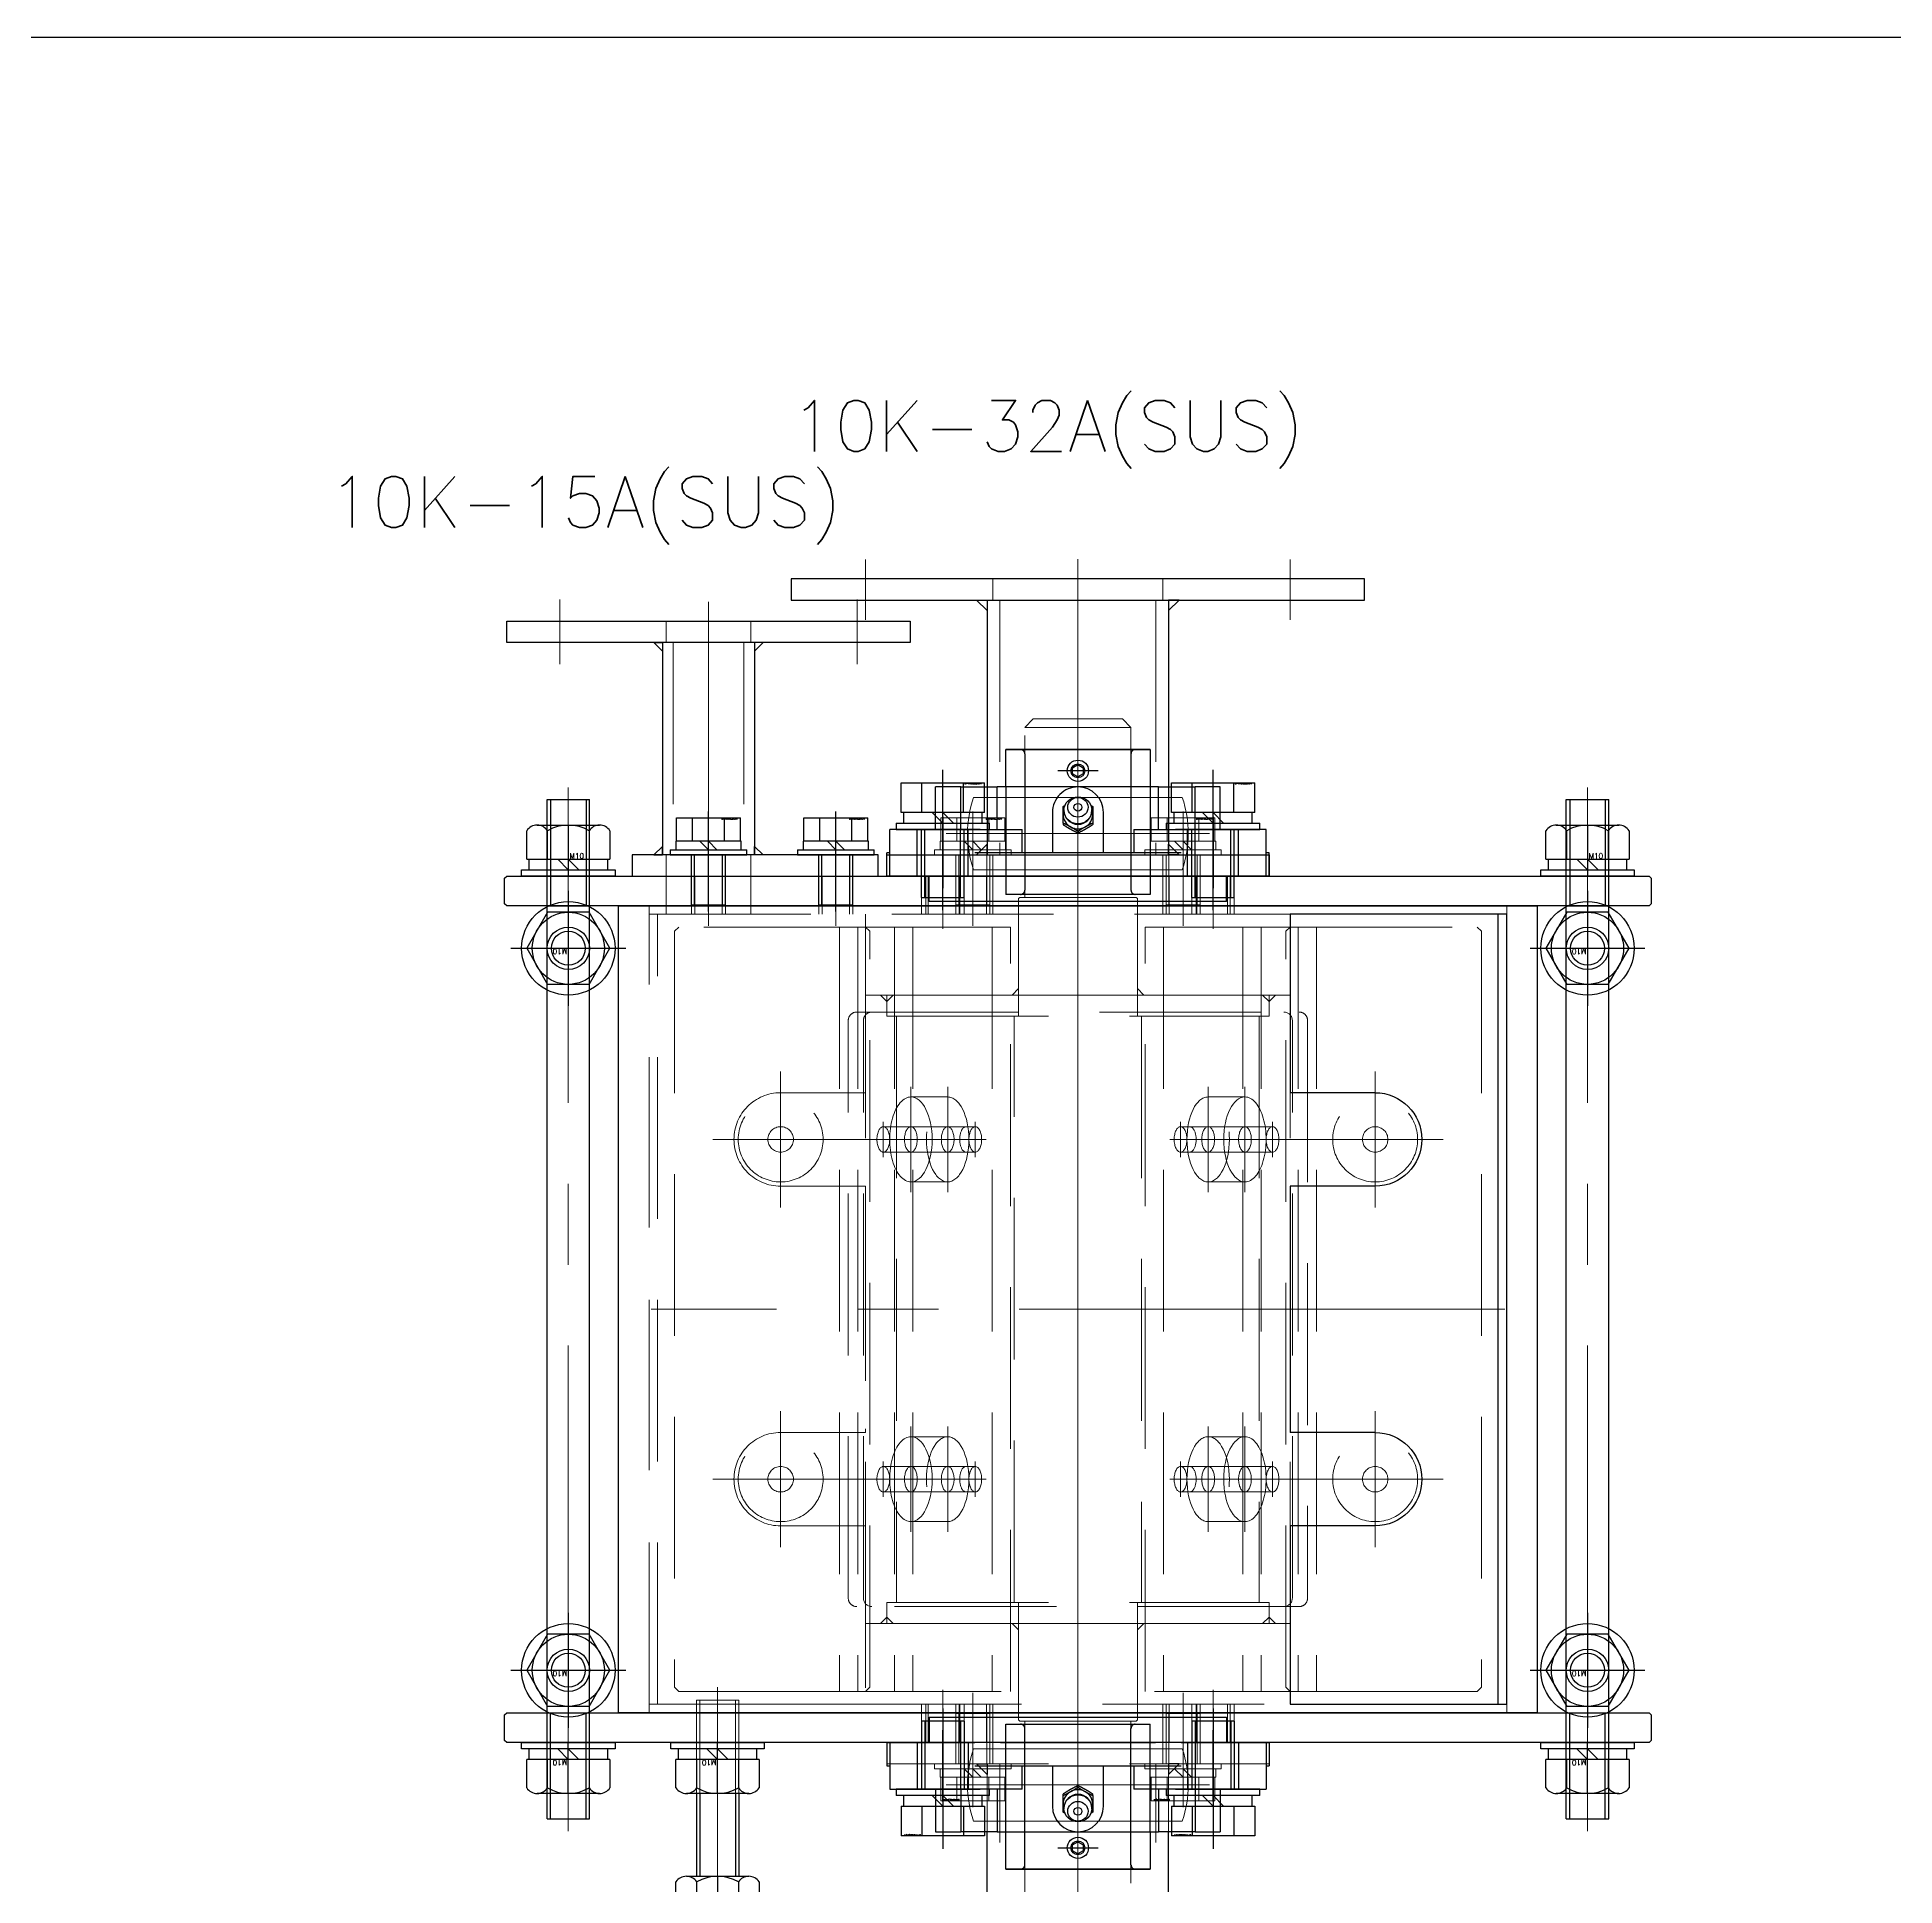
# Model space of a CAD drawing. Header units: millimetres. Extents: x -16130 to 36813, y -8099 to 27484.
# Drawn here: x 19559.9 to 19997.3, y 16337.1 to 16772.4 of the extents above; entities that cross this region are included whole.
import ezdxf

# ---------------------------------------------------------------- set-up
doc = ezdxf.new("R2010")
doc.units = ezdxf.units.MM
doc.header["$LTSCALE"] = 6
doc.linetypes.add('CENTER2', pattern=[28.575, 19.05, -3.175, 3.175, -3.175])
doc.linetypes.add('HIDDEN', pattern=[9.525, 6.35, -3.175])
for name, color, linetype, lineweight in [('01_NORMAL', 7, 'Continuous', 25), ('04_HIDDEN', 2, 'HIDDEN', 13), ('05_CENTER', 4, 'CENTER2', 13), ('07_TEXT', 3, 'Continuous', 13)]:
    doc.layers.add(name, color=color, linetype=linetype, lineweight=lineweight)
doc.layers.add('10_DRAFT', color=8, linetype='Continuous', lineweight=0, plot=False)
doc.layers.add('HIDDEN', color=3, linetype='HIDDEN')
doc.styles.add('KSS_TXT', font='txt.shx', dxfattribs={"bigfont": 'extfont2.shx'})
doc.styles.add('KSS_TXT_L', font='txt.shx', dxfattribs={"height": 3, "bigfont": 'extfont2.shx'})

# ---------------------------------------------------------------- blocks, each defined once
blk = doc.blocks.new('A$C4DD551DB_1_1_1')
at = {"color": 0}
for p, q in [((-50.5, 68), (-50.5, -68)), ((50.5, 68), (50.5, -68))]:
    blk.add_line(p, q, dxfattribs=at)
blk.add_lwpolyline([(52.08, -70), (-52.08, -70, -0.414214), (-54.08, -68), (-54.08, 68, -0.414214), (-52.08, 70), (52.08, 70, -0.414214), (54.08, 68), (54.08, -68, -0.414214)], format="xyb", close=True, dxfattribs=at)
for centre, start, end in [((-48.5, 68), 90, 180), ((48.5, 68), 0, 90), ((-48.5, -68), 180, 270), ((48.5, -68), 270, 0)]:
    blk.add_arc(centre, 2, start, end, dxfattribs=at)
at = {"layer": '01_NORMAL'}
blk.add_lwpolyline([(-108.15, 95), (108.15, 95), (108.15, -95), (-108.15, -95)], close=True, dxfattribs=at)
at = {"layer": '04_HIDDEN'}
for p, q in [((-101, 95), (-101, -95)), ((101, 95), (101, -95))]:
    blk.add_line(p, q, dxfattribs=at)
at = {"layer": '10_DRAFT'}
for p, q in [((0, 95), (0, -95)), ((4.06, 0), (-4.06, 0))]:
    blk.add_line(p, q, dxfattribs=at)
blk = doc.blocks.new('A$C6DB7488B_1_1_1')
at = {"color": 0}
for p, q in [((-160, 94), (-159, 95)), ((-160, 50), (-160, 94)), ((-159, 95), (19, 95)), ((19, 95), (20, 94)), ((20, 94), (20, 50)), ((-160, 51.83), (20, 51.83)), ((-160, 43.17), (20, 43.17)), ((-160, 38.84), (20, 38.84)), ((-113, 26.3), (-113, 24.17)), ((-107, 26.3), (-107, 24.17)), ((-33, 26.3), (-33, 24.17)), ((-27, 26.3), (-27, 24.17)), ((-144, 15.84), (-144, -15.84)), ((4, 15.84), (4, -15.84)), ((-207, 12.5), (-207, -12.5)), ((152, 12.5), (27, 12.5)), ((154, 10.5), (152, 12.5)), ((152, 12.5), (152, -12.5)), ((154, -10.5), (154, 10.5)), ((154, 4), (87, 4)), ((154, -4), (87, -4)), ((27, -12.5), (152, -12.5)), ((152, -12.5), (154, -10.5)), ((-113, -26.3), (-113, -24.17)), ((-107, -26.3), (-107, -24.17)), ((-33, -26.3), (-33, -24.17)), ((-27, -26.3), (-27, -24.17)), ((-160, -38.84), (20, -38.84)), ((-160, -43.17), (20, -43.17)), ((-160, -50), (-160, -94)), ((-160, -51.83), (20, -51.83)), ((20, -94), (20, -50)), ((-160, -94), (-159, -95)), ((-159, -95), (19, -95)), ((19, -95), (20, -94))]:
    blk.add_line(p, q, dxfattribs=at)
for points in [[(20, 15.84), (-160, 15.84), (-160, 56.16), (20, 56.16)], [(20, -15.84), (-160, -15.84), (-160, -56.16), (20, -56.16)]]:
    blk.add_lwpolyline(points, close=True, dxfattribs=at)
at = {"color": 3}
for points in [[(-144, 45), (-142.5, 45), (-144, 46.5), (-144, 46.5)], [(-144, 45), (-142.5, 45), (-144, 43.5), (-144, 43.5)], [(4, 45), (2.5, 45), (4, 46.5), (4, 46.5)], [(4, 45), (2.5, 45), (4, 43.5), (4, 43.5)], [(-144, 14), (-145.5, 14), (-144, 15.5), (-144, 15.5)], [(4, 14), (5.5, 14), (4, 15.5), (4, 15.5)], [(-144, -14), (-145.5, -14), (-144, -15.5), (-144, -15.5)], [(4, -14), (5.5, -14), (4, -15.5), (4, -15.5)], [(-144, -45), (-142.5, -45), (-144, -43.5), (-144, -43.5)], [(4, -45), (2.5, -45), (4, -43.5), (4, -43.5)], [(-144, -45), (-142.5, -45), (-144, -46.5), (-144, -46.5)], [(4, -45), (2.5, -45), (4, -46.5), (4, -46.5)]]:
    blk.add_lwpolyline(points, close=True, dxfattribs=at)
at = {"color": 0}
for points in [[(-144, 14), (-166.7, 14), (-167, 13.7), (-167, -13.7), (-166.7, -14), (-144, -14)], [(4, 14), (26.7, 14), (27, 13.7), (27, -13.7), (26.7, -14), (4, -14)], [(-167, 12.5), (-207, 12.5), (-209, 10.5), (-209, -10.5), (-207, -12.5), (-167, -12.5)]]:
    blk.add_lwpolyline(points, dxfattribs=at)
for centre in [(-110, 70), (-30, 70), (-110, -70), (-30, -70)]:
    blk.add_circle(centre, 3, dxfattribs=at)
blk.add_arc((87, 0), 4, 90, 270, dxfattribs=at)
at = {"color": 0, "extrusion": (0, 0, -1)}
for centre, major_axis in [((-110, 26.34), (3, 0)), ((-30, -26.34), (-3, 0))]:
    blk.add_ellipse(centre, major_axis=major_axis, ratio=0.500003, start_param=3.113199, end_param=6.311671, dxfattribs=at)
at = {"color": 0}
for centre, major_axis in [((-30, 26.34), (-3, 0)), ((-110, -26.34), (3, 0))]:
    blk.add_ellipse(centre, major_axis=major_axis, ratio=0.500003, start_param=3.113199, end_param=6.311671, dxfattribs=at)
at = {"color": 0, "extrusion": (0, 0, -1)}
for centre, major_axis in [((-110, 24.17), (3, 0)), ((-30, -24.17), (-3, 0))]:
    blk.add_ellipse(centre, major_axis=major_axis, ratio=0.500003, dxfattribs=at)
at = {"color": 0}
for centre, major_axis in [((-30, 24.17), (-3, 0)), ((-110, -24.17), (3, 0))]:
    blk.add_ellipse(centre, major_axis=major_axis, ratio=0.500003, dxfattribs=at)
at = {"layer": '04_HIDDEN'}
for p, q in [((-159, 49), (-160, 50)), ((19, 49), (-159, 49)), ((4, 50), (-144, 50)), ((-144, 50), (-144, 49)), ((-144, 49), (-144, 15.84)), ((4, 50), (4, 49)), ((4, 49), (4, 15.84)), ((20, 50), (19, 49)), ((-144, 45), (-139, 45)), ((-139, 45), (-139, -45)), ((-113, 26.3), (-113, 45.83)), ((-107, 26.3), (-107, 45.83)), ((-33, 26.3), (-33, 45.83)), ((-27, 26.3), (-27, 45.83)), ((-1, 45), (-1, -45)), ((4, 45), (-1, 45)), ((-139, 42.7), (-1, 42.7)), ((-120, 30.67), (-120, 39.33)), ((-100, 30.67), (-100, 39.33)), ((-40, 30.67), (-40, 39.33)), ((-20, 30.67), (-20, 39.33)), ((-160, 20.17), (20, 20.17)), ((-144, 14), (-139, 14)), ((4, 14), (-1, 14)), ((154, 5), (134, 5)), ((134, -5), (134, 5)), ((129, 4), (126.69, 0)), ((126.69, 0), (129, -4)), ((129, -4), (129, 4)), ((154, 4), (129, 4)), ((154, -4), (129, -4)), ((154, -5), (134, -5)), ((-144, -14), (-139, -14)), ((-144, -49), (-144, -15.84)), ((4, -14), (-1, -14)), ((4, -49), (4, -15.84)), ((-160, -20.17), (20, -20.17)), ((-113, -26.3), (-113, -45.83)), ((-107, -26.3), (-107, -45.83)), ((-33, -26.3), (-33, -45.83)), ((-27, -26.3), (-27, -45.83)), ((-120, -30.67), (-120, -39.33)), ((-100, -30.67), (-100, -39.33)), ((-40, -30.67), (-40, -39.33)), ((-20, -30.67), (-20, -39.33)), ((-139, -42.7), (-1, -42.7)), ((-144, -45), (-139, -45)), ((4, -45), (-1, -45)), ((-159, -49), (-160, -50)), ((19, -49), (-159, -49)), ((-144, -50), (-144, -49)), ((4, -50), (-144, -50)), ((4, -50), (4, -49)), ((20, -50), (19, -49))]:
    blk.add_line(p, q, dxfattribs=at)
for points in [[(-1, 15), (-139, 15)], [(-139, -15), (-1, -15)]]:
    blk.add_lwpolyline(points, dxfattribs=at)
for centre in [(-110, 70), (-30, 70), (-110, -70), (-30, -70)]:
    blk.add_circle(centre, 10, dxfattribs=at)
for centre in [(-110, 39.33), (-30, 39.33)]:
    blk.add_ellipse(centre, major_axis=(10, 0), ratio=0.5, start_param=0, end_param=3.141593, dxfattribs=at)
at = {"layer": '04_HIDDEN', "extrusion": (0, 0, -1)}
for centre, major_axis, ratio in [((-110, 45.83), (3, 0), 0.500003), ((-110, 39.33), (3, 0), 0.500003), ((-110, 30.67), (-10, 0), 0.5), ((-110, 30.67), (3, 0), 0.500003), ((-30, -30.67), (10, 0), 0.5), ((-30, -30.67), (-3, 0), 0.500003), ((-30, -39.33), (-3, 0), 0.500003), ((-30, -45.83), (-3, 0), 0.500003)]:
    blk.add_ellipse(centre, major_axis=major_axis, ratio=ratio, dxfattribs=at)
at = {"layer": '04_HIDDEN'}
for centre, major_axis, ratio in [((-30, 45.83), (-3, 0), 0.500003), ((-30, 39.33), (-3, 0), 0.500003), ((-30, 30.67), (10, 0), 0.5), ((-30, 30.67), (-3, 0), 0.500003), ((-110, -30.67), (-10, 0), 0.5), ((-110, -30.67), (3, 0), 0.500003), ((-110, -39.33), (3, 0), 0.500003), ((-110, -45.83), (3, 0), 0.500003)]:
    blk.add_ellipse(centre, major_axis=major_axis, ratio=ratio, dxfattribs=at)
at = {"layer": '04_HIDDEN', "extrusion": (0, 0, -1)}
for centre in [(-110, -39.33), (-30, -39.33)]:
    blk.add_ellipse(centre, major_axis=(10, 0), ratio=0.5, start_param=0, end_param=3.141593, dxfattribs=at)
at = {"layer": '05_CENTER'}
for p, q in [((-70, -100.5), (-70, 100.5)), ((-110, 57), (-110, 83)), ((-30, 57), (-30, 83)), ((-123, 70), (-97, 70)), ((-17, 70), (-43, 70)), ((-110, 48.3), (-110, 21.62)), ((-30, 48.3), (-30, 21.62)), ((-105.82, 45.83), (-114.18, 45.83)), ((-34.18, 45.83), (-25.82, 45.83)), ((-97.59, 39.33), (-122.41, 39.33)), ((-42.41, 39.33), (-17.59, 39.33)), ((-97.59, 30.67), (-122.41, 30.67)), ((-42.41, 30.67), (-17.59, 30.67)), ((-105.82, 24.17), (-114.18, 24.17)), ((-34.18, 24.17), (-25.82, 24.17)), ((156.79, 0), (-212.93, 0)), ((-110, -48.3), (-110, -21.62)), ((-30, -48.3), (-30, -21.62)), ((-105.82, -24.17), (-114.18, -24.17)), ((-34.18, -24.17), (-25.82, -24.17)), ((-97.59, -30.67), (-122.41, -30.67)), ((-42.41, -30.67), (-17.59, -30.67)), ((-97.59, -39.33), (-122.41, -39.33)), ((-42.41, -39.33), (-17.59, -39.33)), ((-105.82, -45.83), (-114.18, -45.83)), ((-34.18, -45.83), (-25.82, -45.83)), ((-110, -57), (-110, -83)), ((-30, -57), (-30, -83)), ((-123, -70), (-97, -70)), ((-17, -70), (-43, -70))]:
    blk.add_line(p, q, dxfattribs=at)
at = {"layer": '10_DRAFT'}
for centre in [(-110, 39.33), (-30, 39.33)]:
    blk.add_ellipse(centre, major_axis=(10, 0), ratio=0.5, start_param=3.141593, end_param=6.283185, dxfattribs=at)
at = {"layer": '10_DRAFT', "extrusion": (0, 0, -1)}
for centre in [(-110, -39.33), (-30, -39.33)]:
    blk.add_ellipse(centre, major_axis=(10, 0), ratio=0.5, start_param=3.141593, end_param=6.283185, dxfattribs=at)
blk = doc.blocks.new('MUCFC205c')
at = {"color": 0}
for p, q in [((-35, 6), (35, 6)), ((-35, 6), (-35, 0)), ((35, 6), (35, 0)), ((-44.32, 0), (-24.31, 0)), ((-18.27, 0), (-24.31, 0)), ((-18.27, 0), (18.27, 0)), ((24.31, 0), (18.27, 0)), ((24.31, 0), (44.32, 0)), ((-45, 0), (-44.32, 0)), ((-45, 0), (-45, -5.5)), ((-44.32, 0), (-44.32, -11)), ((44.32, 0), (45, 0)), ((44.32, 0), (44.32, -11)), ((45, 0), (45, -5.5)), ((-45, -5.5), (-44.32, -5.5)), ((-24.31, -5.5), (-18.27, -5.5)), ((-18.27, -5.5), (18.27, -5.5)), ((-13.14, -11), (-13.14, -5.5)), ((-6, -5.5), (-6, -15)), ((6, -15), (6, -5.5)), ((13.14, -5.5), (13.14, -11)), ((18.27, -5.5), (24.31, -5.5)), ((44.32, -5.5), (45, -5.5)), ((-44.32, -11), (-22.98, -11)), ((-33.5, -11), (-33.5, -21)), ((-27.59, -11), (-27.59, -21)), ((-13.14, -11), (-22.98, -11)), ((-19, -11), (-19, -21)), ((-3.5, -12.48), (-3.5, -12.13)), ((0, -10.53), (0, -10.18)), ((3.5, -12.48), (3.5, -12.13)), ((22.98, -11), (13.14, -11)), ((19, -11), (19, -21)), ((22.98, -11), (44.32, -11)), ((27.59, -11), (27.59, -21)), ((33.5, -11), (33.5, -21)), ((-33.5, -21), (-27.59, -21)), ((-19, -21), (-27.59, -21)), ((-19, -21), (0, -21)), ((-17, -29.8), (-17, -21)), ((0, -21), (19, -21)), ((17, -21), (17, -29.8)), ((27.59, -21), (19, -21)), ((27.59, -21), (33.5, -21)), ((-1.25, -24.08), (0, -23.36)), ((-1.25, -25.52), (-1.25, -24.08)), ((0, -26.24), (-1.25, -25.52)), ((0, -23.36), (1.25, -24.08)), ((1.25, -25.52), (0, -26.24)), ((1.25, -24.08), (1.25, -25.52)), ((17, -29.8), (-17, -29.8)), ((-17, -29.8), (17, -29.8))]:
    blk.add_line(p, q, dxfattribs=at)
at = {"color": 0, "linetype": 'CENTER2'}
for p, q in [((-31.82, -13.93), (-31.82, 2.87)), ((31.82, -13.93), (31.82, 2.87)), ((-4.75, -24.8), (4.75, -24.8))]:
    blk.add_line(p, q, dxfattribs=at)
at = {"color": 0}
for radius in [2.5, 1.63]:
    blk.add_circle((0, -24.8), radius, dxfattribs=at)
at = {"color": 0, "linetype": 'HIDDEN'}
for centre, start, end in [((-13.5, 3.3), 0, 90), ((13.5, 3.3), 90, 180), ((-13.5, -28.8), 270, 0), ((13.5, -28.8), 180, 270)]:
    blk.add_arc(centre, 1, start, end, dxfattribs=at)
at = {"color": 0}
for centre, radius, start, end in [((0, -15.5), 3.3, 0, 180), ((0, -15), 6, 180, 270), ((0, -15), 6, 270, 0)]:
    blk.add_arc(centre, radius, start, end, dxfattribs=at)
for major_axis, start_param, end_param in [((-3.5, 0), 5.235988, 6.283185), ((-3.5, 0), 4.18879, 5.235988), ((3.5, 0), 0, 1.047198), ((-3.5, 0), 0, 0.342953), ((3.5, 0), 5.940232, 6.283185)]:
    blk.add_ellipse((0, -14.52), major_axis=major_axis, ratio=0.965926, start_param=start_param, end_param=end_param, dxfattribs=at)
for centre, major_axis in [((0, -15.5), (-3.3, 0)), ((0, -16.2), (-2.4, 0)), ((0, -16.2), (-0.929, 0))]:
    blk.add_ellipse(centre, major_axis=major_axis, ratio=0.965926, dxfattribs=at)
for points, weights in [([(-1.75, -11.07), (-2.56, -11.53), (-3.5, -12.13)], [1, 1.07194812406, 1.06657306684]), ([(-3.5, -12.48), (-2.56, -12.04), (-1.75, -11.59)], [1.06657306684, 1.07194812406, 1]), ([(-3.5, -14.52), (-3.5, -13.61), (-3.5, -12.48)], [1, 1.07194812406, 1.06657306684]), ([(0, -10.18), (-0.94, -10.62), (-1.75, -11.07)], [1.06657306684, 1.07194812406, 1]), ([(-1.75, -11.59), (-0.94, -11.14), (0, -10.53)], [1, 1.07194812406, 1.06657306684]), ([(1.75, -11.07), (0.94, -10.62), (0, -10.18)], [1, 1.07194812406, 1.06657306684]), ([(0, -10.53), (0.94, -11.14), (1.75, -11.59)], [1.06657306684, 1.07194812406, 1]), ([(3.5, -12.13), (2.56, -11.53), (1.75, -11.07)], [1.06657306684, 1.07194812406, 1]), ([(1.75, -11.59), (2.56, -12.04), (3.5, -12.48)], [1, 1.07194812406, 1.06657306684]), ([(3.5, -12.48), (3.5, -13.61), (3.5, -14.52)], [1.06657306684, 1.07194812406, 1]), ([(-3.5, -16.39), (-3.5, -15.42), (-3.5, -14.52)], [1.06657306684, 1.07194812406, 1]), ([(-3.07, -16.66), (-3.28, -16.53), (-3.5, -16.39)], [1.06489758801, 1.06782171765, 1.06657306684]), ([(3.5, -16.39), (3.28, -16.53), (3.07, -16.66)], [1.06657306684, 1.06782171765, 1.06489758801]), ([(3.5, -14.52), (3.5, -15.42), (3.5, -16.39)], [1, 1.07194812406, 1.06657306684])]:
    blk.add_rational_spline(points, weights, degree=2, dxfattribs=at)
at = {"layer": '10_DRAFT'}
for p, q in [((0, -29.8), (0, 6)), ((-24.57, -1.5), (24.57, -1.5)), ((31, -10), (-31, -10)), ((-24.57, -18.5), (24.57, -18.5))]:
    blk.add_line(p, q, dxfattribs=at)
for start, end in [(160.9179, 199.0821), (340.9179, 19.0821)]:
    blk.add_arc((0, -10), 26, start, end, dxfattribs=at)
at = {"layer": 'HIDDEN', "color": 0}
for p, q in [((-37.82, 0), (-37.82, -11)), ((-25.82, 0), (-25.82, -11)), ((-17, -21), (-17, 4.3)), ((-17, 4.3), (17, 4.3)), ((-12.5, -28.8), (-12.5, 3.3)), ((12.5, -28.8), (12.5, 3.3)), ((17, -21), (17, 4.3)), ((25.82, 0), (25.82, -11)), ((37.82, 0), (37.82, -11))]:
    blk.add_line(p, q, dxfattribs=at)
blk = doc.blocks.new('A$C05FE0EC2_2_1_1')
at = {"color": 0, "linetype": 'CENTER2'}
blk.add_line((0, -19), (0, 14), dxfattribs=at)
at = {"color": 0}
for p, q in [((-9.81, 11), (9.81, 11)), ((-9.81, 4), (-9.81, 11)), ((-4.91, 4), (-4.91, 11)), ((4.91, 4), (4.91, 11)), ((9.81, 4), (9.81, 11)), ((-11, 1.5), (11, 1.5)), ((-11, 1.5), (-11, 0)), ((-11, 0), (11, 0)), ((9.81, 4), (-9.81, 4)), ((-9.25, 4), (-9.25, 1.5)), ((0, 1.5), (-2.5, 4)), ((0, 4), (2.5, 1.5)), ((9.25, 1.5), (9.25, 4)), ((11, 0), (11, 1.5))]:
    blk.add_line(p, q, dxfattribs=at)
at = {"color": 0, "linetype": 'HIDDEN'}
for p, q in [((-5, -16), (-5, 0)), ((-4.19, -16), (-4.19, 0)), ((4.19, -16), (4.19, 0)), ((5, -16), (5, 0)), ((-5, -16), (5, -16))]:
    blk.add_line(p, q, dxfattribs=at)
at = {"layer": '10_DRAFT', "style": 'KSS_TXT_L'}
blk.add_text('BT-M10x20L,SW,PW', height=0.3, dxfattribs=at).set_placement((5.16, 10.66))
blk = doc.blocks.new('A$C684CD659')
at = {"color": 4}
blk.add_blockref('MUCFC205c', (0, 0), dxfattribs=at)
at = {"rotation": 180}
for p in [(-31.82, -11), (31.82, -11)]:
    blk.add_blockref('A$C05FE0EC2_2_1_1', p, dxfattribs=at)
blk = doc.blocks.new('A$C2F213FA1_1_1_1')
at = {"color": 0}
blk.add_lwpolyline([(135, 6.5), (135, 0.5), (134.5, 0), (-134.5, 0), (-135, 0.5), (-135, 6.5), (-134.5, 7), (134.5, 7)], close=True, dxfattribs=at)
at = {"layer": '04_HIDDEN'}
for p, q in [((-101, 7), (-101, 9)), ((-36.82, 9), (-36.82, 0)), ((-35.82, 9), (-35.82, 0)), ((-27.82, 9), (-27.82, 0)), ((-26.82, 9), (-26.82, 0)), ((26.82, 9), (26.82, 0)), ((27.82, 9), (27.82, 0)), ((35.82, 9), (35.82, 0)), ((36.82, 9), (36.82, 0)), ((101, 9), (101, 7))]:
    blk.add_line(p, q, dxfattribs=at)
at = {"layer": '04_HIDDEN', "color": 9}
for p, q in [((-35.25, 0), (-35.25, 9)), ((35.25, 0), (35.25, 9))]:
    blk.add_line(p, q, dxfattribs=at)
at = {"layer": '04_HIDDEN', "color": 252}
for p, q in [((-28.75, 9), (-28.75, 0)), ((-28, 9), (-28, 0)), ((-21.5, 9), (-21.5, 0)), ((-20.75, 9), (-20.75, 0)), ((-20, 9), (-20, 0)), ((20, 9), (20, 0)), ((20.75, 9), (20.75, 0)), ((21.5, 9), (21.5, 0)), ((28, 9), (28, 0)), ((28.75, 9), (28.75, 0))]:
    blk.add_line(p, q, dxfattribs=at)
at = {"layer": '04_HIDDEN'}
blk.add_lwpolyline([(101, 9), (-101, 9)], dxfattribs=at)
at = {"layer": '05_CENTER'}
for p, q in [((-120, 11.2), (-120, -4.07)), ((-31.82, 12.39), (-31.82, -3.39)), ((31.82, 12.39), (31.82, -3.39)), ((120, 11.2), (120, -4.07))]:
    blk.add_line(p, q, dxfattribs=at)
at = {"layer": '05_CENTER', "color": 252}
for p, q in [((-24.75, 11.71), (-24.75, -2.71)), ((24.75, 11.71), (24.75, -2.71))]:
    blk.add_line(p, q, dxfattribs=at)
at = {"layer": '10_DRAFT'}
blk.add_line((0, 9), (0, 0), dxfattribs=at)
blk = doc.blocks.new('A$C2C234A17_1_1_1')
at = {"color": 0}
blk.add_lwpolyline([(135, 4.5), (135, -1.5), (134.5, -2), (-134.5, -2), (-135, -1.5), (-135, 4.5), (-134.5, 5), (134.5, 5)], close=True, dxfattribs=at)
at = {"layer": '04_HIDDEN'}
for p, q in [((-101, 5), (-101, 7)), ((-36.82, 7), (-36.82, -2)), ((-35.82, 7), (-35.82, -2)), ((-27.82, 7), (-27.82, -2)), ((-26.82, 7), (-26.82, -2)), ((26.82, 7), (26.82, -2)), ((27.82, 7), (27.82, -2)), ((35.82, 7), (35.82, -2)), ((36.82, 7), (36.82, -2)), ((101, 7), (101, 5))]:
    blk.add_line(p, q, dxfattribs=at)
at = {"layer": '04_HIDDEN', "color": 9}
for p, q in [((-35.25, -2), (-35.25, 7)), ((35.25, -2), (35.25, 7))]:
    blk.add_line(p, q, dxfattribs=at)
at = {"layer": '04_HIDDEN', "color": 252}
for p, q in [((-28.75, 7), (-28.75, -2)), ((-28, 7), (-28, -2)), ((-21.5, 7), (-21.5, -2)), ((-20.75, 7), (-20.75, -2)), ((-20, 7), (-20, -2)), ((20, 7), (20, -2)), ((20.75, 7), (20.75, -2)), ((21.5, 7), (21.5, -2)), ((28, 7), (28, -2)), ((28.75, 7), (28.75, -2)), ((53, 7), (53, -2)), ((53.75, 7), (53.75, -2)), ((60.25, 7), (60.25, -2)), ((61, 7), (61, -2)), ((77, 7), (77, -2)), ((83, 7), (83, -2)), ((83.75, 7), (83.75, -2)), ((90.25, 7), (90.25, -2)), ((91, 7), (91, -2)), ((97, 7), (97, -2))]:
    blk.add_line(p, q, dxfattribs=at)
at = {"layer": '04_HIDDEN'}
blk.add_lwpolyline([(101, 7), (-101, 7)], dxfattribs=at)
at = {"layer": '05_CENTER'}
for p, q in [((-120, 9.2), (-120, -6.07)), ((-31.82, 10.39), (-31.82, -5.39)), ((31.82, 10.39), (31.82, -5.39)), ((120, 9.2), (120, -6.07))]:
    blk.add_line(p, q, dxfattribs=at)
at = {"layer": '05_CENTER', "color": 252}
for p, q in [((-24.75, 9.71), (-24.75, -4.71)), ((24.75, 9.71), (24.75, -4.71)), ((57, 9.71), (57, -4.71)), ((87, 9.71), (87, -4.71))]:
    blk.add_line(p, q, dxfattribs=at)
at = {"layer": '10_DRAFT'}
blk.add_line((0, 7), (0, -2), dxfattribs=at)
blk = doc.blocks.new('A$C04E828C6_1_1_1')
at = {"color": 0}
for p, q in [((-63, 28), (123, 28)), ((-21, -1), (-21, -21)), ((1, -1), (1, -21)), ((59, -1), (59, -21)), ((81, -1), (81, -21))]:
    blk.add_line(p, q, dxfattribs=at)
for points in [[(-21, -21), (-63, -21), (-63, 30), (123, 30), (123, -21), (81, -21)], [(59, -21), (1, -21)]]:
    blk.add_lwpolyline(points, dxfattribs=at)
for centre in [(-10, -1), (70, -1)]:
    blk.add_arc(centre, 11, 0, 180, dxfattribs=at)
at = {"layer": '05_CENTER'}
for p, q in [((-10, -25), (-10, 15)), ((70, -25), (70, 15)), ((-26, -1), (6, -1)), ((54, -1), (86, -1))]:
    blk.add_line(p, q, dxfattribs=at)
blk = doc.blocks.new('M10Nza_1_1_1_1')
at = {"color": 0}
for p, q in [((-9.8, 4), (-9.8, 10.69)), ((-7.35, 12), (7.35, 12)), ((-4.9, 4), (-4.9, 10.69)), ((4.9, 10.69), (4.9, 4)), ((9.8, 10.69), (9.8, 4)), ((-9.8, 4), (9.8, 4)), ((-9.2, 1.5), (-9.2, 4)), ((0, 1.5), (-2.5, 4)), ((0, 4), (2.5, 1.5)), ((9.2, 4), (9.2, 1.5))]:
    blk.add_line(p, q, dxfattribs=at)
at = {"color": 0, "linetype": 'CENTER2'}
blk.add_line((0, 12), (0, 0), dxfattribs=at)
at = {"color": 0}
blk.add_lwpolyline([(-11, 1.5), (11, 1.5), (11, 0), (-11, 0)], close=True, dxfattribs=at)
for centre, radius, start, end in [((-7.35, 9.06), 2.94, 33.626, 146.374), ((0, 2.2), 9.8, 60, 120), ((7.35, 9.06), 2.94, 33.626, 146.374)]:
    blk.add_arc(centre, radius, start, end, dxfattribs=at)
at = {"layer": '10_DRAFT', "style": 'KSS_TXT'}
blk.add_text('M10', height=1.25, dxfattribs=at).set_placement((0.26, 4.12))
blk = doc.blocks.new('A$C684CC09B')
at = {"color": 0, "linetype": 'CENTER2'}
blk.add_line((0, -93), (0, 10), dxfattribs=at)
at = {"color": 0}
for p, q in [((-9.81, 7), (9.81, 7)), ((-9.81, 0), (-9.81, 7)), ((-4.91, 0), (-4.91, 7)), ((4.91, 0), (4.91, 7)), ((9.81, 0), (9.81, 7)), ((-9.81, 0), (9.81, 0)), ((-5, -90), (-5, 0)), ((5, -90), (5, 0)), ((-4.19, -90), (-4.19, -1.96)), ((4.19, -90), (4.19, -1.96))]:
    blk.add_line(p, q, dxfattribs=at)
at = {"color": 0, "linetype": 'HIDDEN'}
for p, q in [((-5, -1.96), (5, -1.96)), ((-5, -90), (5, -90))]:
    blk.add_line(p, q, dxfattribs=at)
at = {"layer": '10_DRAFT', "style": 'KSS_TXT_L'}
for s, p in [('BT-M10x90L', (6.32, 6.59)), ('全ねじ', (7.03, 6.21))]:
    blk.add_text(s, height=0.3, dxfattribs=at).set_placement(p)
blk = doc.blocks.new('A$C680612B7_1_1_1')
at = {"color": 0}
for p, q in [((-120, 5), (120, 5)), ((-120, 5), (-120, -5)), ((-95, 5), (-95, -5)), ((95, 5), (95, -5)), ((120, 5), (120, -5)), ((-120, 4.19), (-95, 4.19)), ((120, 4.19), (95, 4.19)), ((-120, -4.19), (-95, -4.19)), ((120, -4.19), (95, -4.19)), ((-120, -5), (120, -5))]:
    blk.add_line(p, q, dxfattribs=at)
at = {"layer": '05_CENTER'}
blk.add_line((-122.85, 0), (122.85, 0), dxfattribs=at)
blk = doc.blocks.new('M10Nza_1_1_1_1_1')
at = {"color": 0}
for p, q in [((-9.8, 4), (-9.8, 10.69)), ((-7.35, 12), (7.35, 12)), ((-4.9, 4), (-4.9, 10.69)), ((4.9, 10.69), (4.9, 4)), ((9.8, 10.69), (9.8, 4)), ((-9.8, 4), (9.8, 4)), ((-9.2, 1.5), (-9.2, 4)), ((0, 1.5), (-2.5, 4)), ((0, 4), (2.5, 1.5)), ((9.2, 4), (9.2, 1.5))]:
    blk.add_line(p, q, dxfattribs=at)
at = {"color": 0, "linetype": 'CENTER2'}
blk.add_line((0, 12), (0, 0), dxfattribs=at)
at = {"color": 0}
blk.add_lwpolyline([(-11, 1.5), (11, 1.5), (11, 0), (-11, 0)], close=True, dxfattribs=at)
for centre, radius, start, end in [((-7.35, 9.06), 2.94, 33.626, 146.374), ((0, 2.2), 9.8, 60, 120), ((7.35, 9.06), 2.94, 33.626, 146.374)]:
    blk.add_arc(centre, radius, start, end, dxfattribs=at)
at = {"layer": '10_DRAFT', "style": 'KSS_TXT'}
blk.add_text('M10', height=1.25, dxfattribs=at).set_placement((0.26, 4.12))
blk = doc.blocks.new('10b_2_1_1')
at = {"color": 0, "linetype": 'CENTER2'}
for p, q in [((0, -13.51), (0, 13.51)), ((13.51, 0), (-13.51, 0))]:
    blk.add_line(p, q, dxfattribs=at)
at = {"color": 0}
for p, q in [((-4.9, 8.49), (-9.8, 0)), ((-4.9, 8.49), (4.9, 8.49)), ((9.8, 0), (4.9, 8.49)), ((-9.8, 0), (-4.9, -8.49)), ((4.9, -8.49), (9.8, 0)), ((-4.9, -8.49), (4.9, -8.49))]:
    blk.add_line(p, q, dxfattribs=at)
for radius in [11, 8.49, 5, 4]:
    blk.add_circle((0, 0), radius, dxfattribs=at)
at = {"layer": '10_DRAFT', "style": 'KSS_TXT'}
blk.add_text('M10', height=1.25, dxfattribs=at).set_placement((0.26, 0.12))
blk = doc.blocks.new('A$C684CE333')
at = {"color": 0}
for centre in [(-120, 85), (120, 85), (-120, -85), (120, -85)]:
    blk.add_circle(centre, 5, dxfattribs=at)
at = {"layer": '05_CENTER'}
for p, q in [((-128, 85), (-112, 85)), ((128, 85), (112, 85)), ((-128, -85), (-112, -85)), ((128, -85), (112, -85))]:
    blk.add_line(p, q, dxfattribs=at)
at = {"layer": '10_DRAFT'}
for p, q in [((0, -8.78), (0, 8.78)), ((-8.78, 0), (8.78, 0))]:
    blk.add_line(p, q, dxfattribs=at)
for name, p, rotation in [('A$C680612B7_1_1_1', (-120, 0), 270), ('A$C680612B7_1_1_1', (120, 0), 270), ('M10Nza_1_1_1_1_1', (-120, 102), 359.9999999999999), ('M10Nza_1_1_1_1_1', (120, 102), 359.9999999999999), ('M10Nza_1_1_1_1_1', (-120, -102), 180), ('M10Nza_1_1_1_1_1', (120, -102), 180)]:
    blk.add_blockref(name, p, dxfattribs=dict(rotation=rotation))
for p in [(-120, 85), (120, 85), (-120, -85), (120, -85)]:
    blk.add_blockref('10b_2_1_1', p)
blk = doc.blocks.new('A$C4F344C99_1')
at = {"color": 0, "linetype": 'CENTER2'}
blk.add_line((0, -13.3), (0, 10.2), dxfattribs=at)
at = {"color": 0}
for p, q in [((-7.51, 8.7), (7.51, 8.7)), ((-7.51, 3.2), (-7.51, 8.7)), ((-3.75, 3.2), (-3.75, 8.7)), ((3.75, 3.2), (3.75, 8.7)), ((7.51, 3.2), (7.51, 8.7)), ((-9, 1.2), (9, 1.2)), ((-9, 1.2), (-9, 0)), ((-9, 0), (9, 0)), ((-7.7, 3.2), (-7.7, 1.2)), ((7.7, 3.2), (-7.7, 3.2)), ((0, 1.2), (-2, 3.2)), ((0, 3.2), (2, 1.2)), ((7.7, 1.2), (7.7, 3.2)), ((9, 0), (9, 1.2))]:
    blk.add_line(p, q, dxfattribs=at)
at = {"color": 0, "linetype": 'HIDDEN'}
for p, q in [((-4, -11.8), (-4, 0)), ((-3.32, -11.8), (-3.32, 0)), ((3.32, -11.8), (3.32, 0)), ((4, -11.8), (4, 0)), ((-4, -11.8), (4, -11.8))]:
    blk.add_line(p, q, dxfattribs=at)
at = {"layer": '10_DRAFT', "style": 'KSS_TXT_L'}
blk.add_text('BT-M8x15L,SW,PW', height=0.3, dxfattribs=at).set_placement((3.13, 8.36))
blk = doc.blocks.new('A$C684CE454')
at = {"color": 0}
for p, q in [((-195, 21.35), (-145, 21.35)), ((-45, 21.35), (-21, 21.35)), ((-195, -21.35), (-145, -21.35)), ((-45, -21.35), (-21, -21.35))]:
    blk.add_line(p, q, dxfattribs=at)
blk.add_lwpolyline([(-195, 67.5), (-200, 67.5), (-200, -67.5), (-195, -67.5)], close=True, dxfattribs=at)
at = {"color": 3}
for points in [[(-195, 21.35), (-192.5, 21.35), (-192.5, 21.35), (-195, 23.85)], [(-5, 21.35), (-7.5, 21.35), (-7.5, 21.35), (-5, 23.85)], [(-195, -21.35), (-192.5, -21.35), (-192.5, -21.35), (-195, -23.85)], [(-5, -21.35), (-7.5, -21.35), (-7.5, -21.35), (-5, -23.85)]]:
    blk.add_lwpolyline(points, close=True, dxfattribs=at)
at = {"layer": '04_HIDDEN'}
for p, q in [((-195, 20), (-200, 20)), ((-195, 18.35), (-5, 18.35)), ((-45, 21.35), (-145, 21.35)), ((-5, 21.35), (-21, 21.35)), ((-5, 20), (0, 20)), ((-195, -20), (-200, -20)), ((-195, -18.35), (-5, -18.35)), ((-45, -21.35), (-145, -21.35)), ((-5, -21.35), (-21, -21.35)), ((-5, -20), (0, -20))]:
    blk.add_line(p, q, dxfattribs=at)
blk.add_lwpolyline([(0, 45), (-5, 45), (-5, -45), (0, -45)], close=True, dxfattribs=at)
at = {"layer": '05_CENTER'}
for p, q in [((-190.34, 50), (-204.57, 50)), ((4.66, 24.75), (-9.57, 24.75)), ((-204.62, 0), (4.68, 0)), ((4.66, -24.75), (-9.57, -24.75)), ((-190.34, -50), (-204.57, -50))]:
    blk.add_line(p, q, dxfattribs=at)
at = {"layer": '04_HIDDEN', "rotation": 90}
for p in [(-5, 24.75), (-5, -24.75)]:
    blk.add_blockref('A$C4F344C99_1', p, dxfattribs=at)
blk = doc.blocks.new('A$C684CE4E0')
at = {"color": 0}
for p, q in [((65, 21.35), (5, 21.35)), ((65, -21.35), (5, -21.35))]:
    blk.add_line(p, q, dxfattribs=at)
for points in [[(65, 67.5), (65, -67.5), (70, -67.5), (70, 67.5)], [(0, 45), (5, 45), (5, -45), (0, -45)]]:
    blk.add_lwpolyline(points, close=True, dxfattribs=at)
at = {"color": 3}
for points in [[(5, 21.35), (7.5, 21.35), (7.5, 21.35), (5, 23.85)], [(65, 21.35), (62.5, 21.35), (62.5, 21.35), (65, 23.85)], [(5, -21.35), (7.5, -21.35), (7.5, -21.35), (5, -23.85)], [(65, -21.35), (62.5, -21.35), (62.5, -21.35), (65, -23.85)]]:
    blk.add_lwpolyline(points, close=True, dxfattribs=at)
at = {"layer": '04_HIDDEN'}
for p, q in [((5, 20), (0, 20)), ((65, 18.35), (5, 18.35)), ((65, 20), (70, 20)), ((5, -20), (0, -20)), ((65, -18.35), (5, -18.35)), ((65, -20), (70, -20))]:
    blk.add_line(p, q, dxfattribs=at)
at = {"layer": '05_CENTER'}
for p, q in [((60.34, 50), (74.57, 50)), ((-4.66, 24.75), (9.57, 24.75)), ((74.62, 0), (-4.68, 0)), ((-4.66, -24.75), (9.57, -24.75)), ((60.34, -50), (74.57, -50))]:
    blk.add_line(p, q, dxfattribs=at)
at = {"layer": '04_HIDDEN', "rotation": 270}
for p in [(5, 24.75), (5, -24.75)]:
    blk.add_blockref('A$C4F344C99_1', p, dxfattribs=at)
blk = doc.blocks.new('A$C684B81BE')
at = {"color": 0}
for p, q in [((-10.85, -55), (-10.85, -5)), ((10.85, -55), (10.85, -5))]:
    blk.add_line(p, q, dxfattribs=at)
for points in [[(-40, 0), (-40, -5), (18, -5), (18, 0)], [(-47.5, -55), (47.5, -55), (47.5, -60), (-47.5, -60)]]:
    blk.add_lwpolyline(points, close=True, dxfattribs=at)
at = {"color": 3}
for points in [[(-10.85, -5), (-10.85, -7), (-12.85, -5), (-12.85, -5)], [(10.85, -5), (10.85, -7), (12.85, -5), (12.85, -5)], [(-10.85, -55), (-10.85, -53), (-12.85, -55), (-12.85, -55)], [(10.85, -55), (10.85, -53), (12.85, -55), (12.85, -55)]]:
    blk.add_lwpolyline(points, close=True, dxfattribs=at)
at = {"layer": '04_HIDDEN'}
for p, q in [((-10, 0), (-10, -5)), ((10, 0), (10, -5)), ((-8.35, -55), (-8.35, -5)), ((8.35, -55), (8.35, -5)), ((-10, -55), (-10, -60)), ((10, -55), (10, -60))]:
    blk.add_line(p, q, dxfattribs=at)
at = {"layer": '05_CENTER'}
for p, q in [((-30, 5.12), (-30, -10.12)), ((0, 3.6), (0, -64.55)), ((-35, -49.88), (-35, -65.12)), ((35, -49.88), (35, -65.12))]:
    blk.add_line(p, q, dxfattribs=at)
blk = doc.blocks.new('A$C684CE507')
blk.add_blockref('A$C684B81BE', (0, 0))
at = {"rotation": 180}
for p in [(-30, -5), (0, -5)]:
    blk.add_blockref('A$C4F344C99_1', p, dxfattribs=at)

msp = doc.modelspace()

# ---------------------------------------------------------------- linework, layer by layer
at = {"color": 2}
msp.add_lwpolyline([(18945.20024, 16772.40427), (21746.57499, 16772.40427), (21746.57499, 15113.36415), (18945.20024, 15113.36415)], close=True, dxfattribs=at)
at = {"layer": '01_NORMAL'}
for p, q in [((19715.10094, 16358.86852), (19715.10094, 16339.36852)), ((19715.91294, 16358.86852), (19715.91294, 16339.36852)), ((19724.28894, 16358.86852), (19724.28894, 16339.36852)), ((19725.10094, 16358.86852), (19725.10094, 16339.36852))]:
    msp.add_line(p, q, dxfattribs=at)

# ---------------------------------------------------------------- block references
for name, p, rotation in [('A$C684CE4E0', (19804.95373, 16574.86852), 90), ('A$C684CE507', (19717.95369, 16574.86852), 180), ('A$C684CD659', (19804.95373, 16574.86852), 180), ('A$C684CE333', (19804.95373, 16472.86852), 180), ('A$C2C234A17_1_1_1', (19804.95373, 16572.86852), 180), ('A$C684CE454', (19804.95373, 16370.86852), 90), ('M10Nza_1_1_1_1', (19720.10094, 16370.86852), 180)]:
    msp.add_blockref(name, p, dxfattribs=dict(rotation=rotation))
at = {"color": 6, "xscale": -1, "rotation": 270}
msp.add_blockref('A$C04E828C6_1_1_1', (19875.95302, 16442.86852), dxfattribs=at)
for name, p in [('A$C2F213FA1_1_1_1', (19804.95373, 16370.86852)), ('A$C684CD659', (19804.95373, 16370.86852)), ('M10Nza_1_1_1_1', (19720.10094, 16327.36852))]:
    msp.add_blockref(name, p)
at = {"layer": '04_HIDDEN', "xscale": -1, "rotation": 89.99999999999987}
msp.add_blockref('A$C6DB7488B_1_1_1', (19804.95373, 16402.86852), dxfattribs=at)
at = {"layer": '04_HIDDEN', "rotation": 180}
for name, p in [('A$C4DD551DB_1_1_1', (19804.95373, 16472.86852)), ('A$C684CC09B', (19720.10094, 16290.86852))]:
    msp.add_blockref(name, p, dxfattribs=at)
at = {"layer": '04_HIDDEN', "color": 6, "rotation": 90}
msp.add_blockref('A$C04E828C6_1_1_1', (19733.95444, 16442.86852), dxfattribs=at)

# ---------------------------------------------------------------- texts
at = {"layer": '07_TEXT', "style": 'KSS_TXT'}
for s, p in [('10K-32A(SUS)', (19737.28785, 16674.86616)), ('10K-15A(SUS)', (19628.41762, 16656.9666))]:
    msp.add_text(s, height=12, dxfattribs=at).set_placement(p)

doc.saveas('drawing.dxf')
